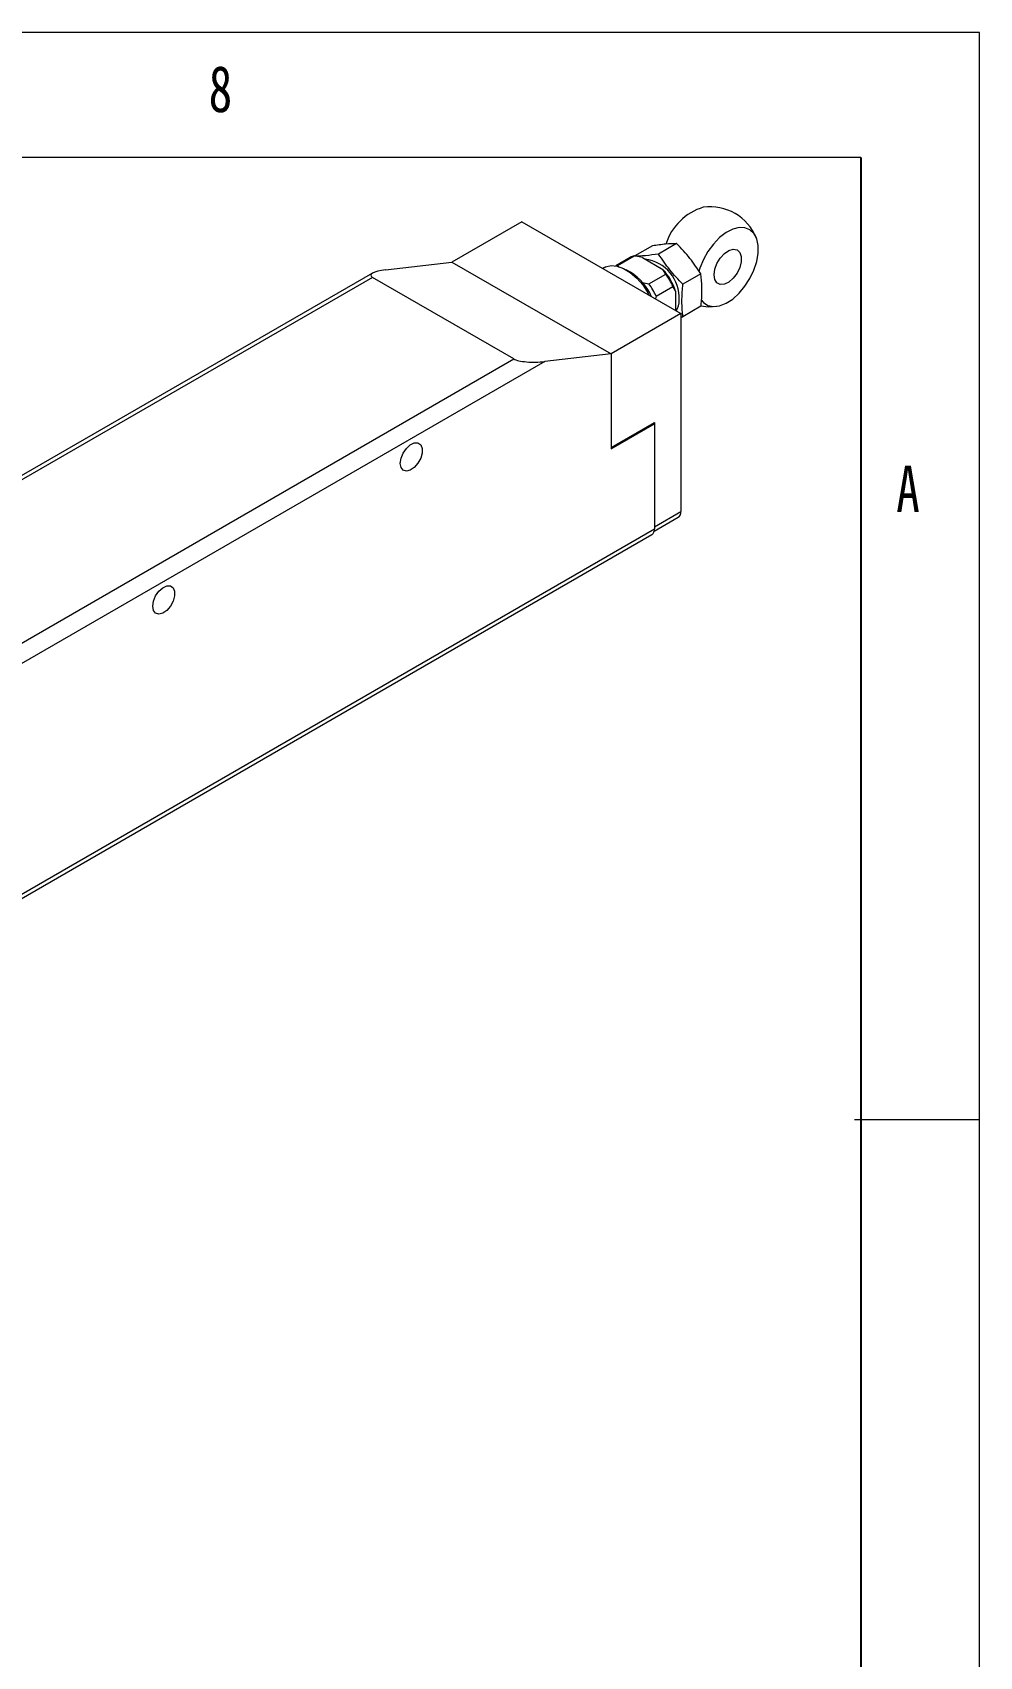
# Paper-space layout '시트2-ENG' of a CAD drawing. Header units: millimetres. Extents: x 5 to 415, y 5 to 292.
# Drawn here: x 377.1 to 415, y 227 to 292 of the extents above; entities that cross this region are included whole.
import ezdxf

# ---------------------------------------------------------------- set-up
doc = ezdxf.new("R2010")
doc.units = ezdxf.units.MM
doc.layers.add('NOTES', color=7, linetype='Continuous')
doc.styles.add('SLDTEXTSTYLE3', font='TXT', dxfattribs={"width": 0.75})

psp = doc.layouts.new('시트2-ENG')

# ---------------------------------------------------------------- linework, layer by layer
at = {"color": 7, "linetype": 'Continuous', "lineweight": 18}
for p, q in [((415, 292), (5, 292)), ((415, 5), (415, 292)), ((410.25, 287), (10, 287)), ((396.692, 284.429), (393.899, 282.816)), ((396.692, 284.429), (403.056, 280.755)), ((401.914, 283.465), (401.21, 283.059)), ((402.886, 283.552), (402.166, 283.136)), ((391.247, 282.509), (393.899, 282.815)), ((393.899, 282.815), (393.899, 282.816)), ((393.899, 282.816), (400.263, 279.142)), ((393.899, 282.815), (400.263, 279.142)), ((401.033, 283.002), (400.45, 282.665)), ((400.521, 282.675), (401.192, 283.063)), ((400.521, 282.675), (400.558, 282.613)), ((401.514, 282.999), (401.192, 283.063)), ((401.514, 282.999), (402.34, 282.523)), ((390.726, 282.377), (367.202, 268.798)), ((396.374, 278.938), (390.717, 282.203)), ((399.994, 282.595), (399.931, 282.559)), ((401.041, 282.407), (400.864, 282.509)), ((401.456, 282.012), (401.778, 281.949)), ((401.778, 281.949), (402.45, 282.337)), ((402.45, 282.337), (402.34, 282.523)), ((403.858, 282.343), (403.138, 281.927)), ((402.068, 281.446), (402.034, 281.345)), ((402.068, 281.446), (402.74, 281.834)), ((402.846, 281.645), (402.74, 281.834)), ((402.846, 281.645), (402.846, 280.876)), ((403.056, 280.755), (400.263, 279.142)), ((403.056, 280.755), (403.056, 272.834)), ((403.858, 281.046), (403.138, 280.63)), ((403.056, 280.62), (403.138, 280.63)), ((369.645, 263.508), (396.374, 278.938)), ((397.611, 278.836), (369.999, 262.895)), ((400.263, 279.142), (397.611, 278.836)), ((400.263, 279.142), (400.263, 275.345)), ((400.263, 279.142), (400.263, 275.399)), ((400.263, 275.399), (401.996, 276.399)), ((400.263, 275.345), (401.996, 276.345)), ((401.996, 276.345), (401.949, 276.372)), ((401.996, 276.399), (401.996, 272.222)), ((401.996, 276.345), (401.996, 272.14)), ((401.985, 272.047), (402.953, 272.605)), ((401.996, 272.222), (403.056, 272.834)), ((354.622, 244.622), (401.892, 271.911)), ((354.725, 244.851), (401.996, 272.14)), ((415, 248.5), (410, 248.5))]:
    psp.add_line(p, q, dxfattribs=at)
at = {"color": 8, "linetype": 'Continuous', "lineweight": 18}
psp.add_line((390.717, 282.203), (367.349, 268.713), dxfattribs=at)
at = {"color": 7, "linetype": 'Continuous', "lineweight": 18, "flags": 128}
for points in [[(403.863, 281.309), (403.955, 281.2), (404.137, 281.083), (404.356, 281.038), (404.602, 281.067), (404.864, 281.169), (405.128, 281.338), (405.383, 281.567), (405.617, 281.845), (405.819, 282.16), (405.979, 282.496), (406.091, 282.838), (406.148, 283.169), (406.148, 283.475), (406.091, 283.741), (405.979, 283.954), (405.819, 284.105), (405.617, 284.186), (405.383, 284.195), (405.128, 284.129), (404.864, 283.993), (404.602, 283.793), (404.356, 283.537), (404.137, 283.239), (403.955, 282.912), (403.818, 282.571), (403.778, 282.436)], [(404.382, 282.303), (404.412, 282.525), (404.498, 282.758), (404.63, 282.976), (404.795, 283.155), (404.975, 283.276), (405.15, 283.326), (405.301, 283.299), (405.412, 283.198), (405.471, 283.035), (405.471, 282.827), (405.412, 282.596), (405.301, 282.368), (405.15, 282.167), (404.975, 282.015), (404.795, 281.928), (404.63, 281.916), (404.498, 281.981), (404.412, 282.114), (404.382, 282.303)], [(399.994, 282.595), (400.045, 282.621), (400.261, 282.675), (400.506, 282.654), (400.767, 282.561), (401.033, 282.398), (401.291, 282.174), (401.529, 281.9), (401.736, 281.587), (401.793, 281.484)], [(400.47, 282.662), (400.479, 282.664), (400.521, 282.675)], [(403.856, 281.061), (404.164, 281.028), (404.493, 281.046)], [(391.831, 274.764), (391.861, 274.965), (391.946, 275.174), (392.076, 275.362), (392.232, 275.503), (392.394, 275.579), (392.539, 275.58), (392.649, 275.504), (392.707, 275.363), (392.707, 275.176), (392.649, 274.967), (392.539, 274.765), (392.394, 274.598), (392.232, 274.487), (392.076, 274.448), (391.946, 274.486), (391.861, 274.596), (391.831, 274.764)], [(381.931, 269.049), (381.961, 269.25), (382.047, 269.459), (382.176, 269.647), (382.333, 269.788), (382.494, 269.865), (382.64, 269.865), (382.749, 269.789), (382.808, 269.648), (382.808, 269.461), (382.749, 269.252), (382.64, 269.05), (382.494, 268.883), (382.333, 268.772), (382.176, 268.733), (382.047, 268.772), (381.961, 268.882), (381.931, 269.049)]]:
    psp.add_lwpolyline(points, dxfattribs=at)
at = {"color": 7, "linetype": 'Continuous', "lineweight": 18}
for centre, radius, start, end in [((404.612, 282.844), 2.263, 106.93405, 162.20575), ((404.223, 283.027), 2, 22.24024, 97.76513), ((401.303, 282.533), 0.541, 101.82174, 119.8766), ((401.421, 281.383), 1.567, 356.70159, 82.62173), ((399.837, 280.513), 2.244, 24.14432, 57.56114), ((400.556, 280.908), 2.405, 17.84358, 42.15642), ((400.262, 280.738), 2.71, 23.84551, 36.15449), ((399.59, 280.35), 2.71, 23.84551, 36.15449), ((402.259, 281.25), 0.727, 327.63343, 3.3773), ((402.811, 272.807), 0.246, 305.01333, 6.29885), ((401.758, 272.109), 0.24, 304.05635, 7.25583)]:
    psp.add_arc(centre, radius, start, end, dxfattribs=at)
for centre, start_param, end_param in [((391.601, 282.305), 1.946279, 3.517075), ((397.258, 279.04), 3.517075, 5.087872)]:
    psp.add_ellipse(centre, major_axis=(0.952, 0.02), ratio=0.238752, start_param=start_param, end_param=end_param, dxfattribs=at)
for points, knots in [([(402.886, 283.552), (402.746, 283.549), (402.462, 283.544), (402.098, 283.491), (401.914, 283.465)], [0, 0, 0, 0, 0.495216, 1, 1, 1, 1]), ([(403.858, 282.343), (403.718, 282.554), (403.434, 282.98), (403.07, 283.36), (402.886, 283.552)], [0, 0, 0, 0, 0.495216, 1, 1, 1, 1]), ([(402.166, 283.136), (401.985, 283.11), (401.621, 283.058), (401.337, 283.052), (401.193, 283.049)], [0, 0, 0, 0, 0.495216, 1, 1, 1, 1]), ([(403.138, 281.927), (402.957, 282.115), (402.593, 282.494), (402.309, 282.921), (402.166, 283.136)], [0, 0, 0, 0, 0.495216, 1, 1, 1, 1]), ([(403.858, 281.046), (403.864, 281.104), (403.891, 281.36), (403.911, 281.807), (403.876, 282.163), (403.858, 282.343)], [0, 0, 0, 0, 0.1269715, 0.560077, 1, 1, 1, 1]), ([(403.138, 280.63), (403.132, 280.681), (403.106, 280.907), (403.085, 281.33), (403.12, 281.727), (403.138, 281.927)], [0, 0, 0, 0, 0.1269715, 0.560077, 1, 1, 1, 1])]:
    psp.add_open_spline(points, degree=3, knots=knots, dxfattribs=at)
at = {"layer": 'NOTES', "color": 7}
psp.add_line((410.25, 287), (410.25, 10), dxfattribs=at)

# ---------------------------------------------------------------- texts
at = {"color": 7, "linetype": 'Continuous', "lineweight": 0, "char_height": 1.852, "attachment_point": 1, "style": 'SLDTEXTSTYLE3'}
for s, insert in [('8', (384.167, 290.668)), ('A', (411.667, 274.668))]:
    psp.add_mtext(s, dxfattribs=dict(at, insert=insert))

doc.saveas('drawing.dxf')
